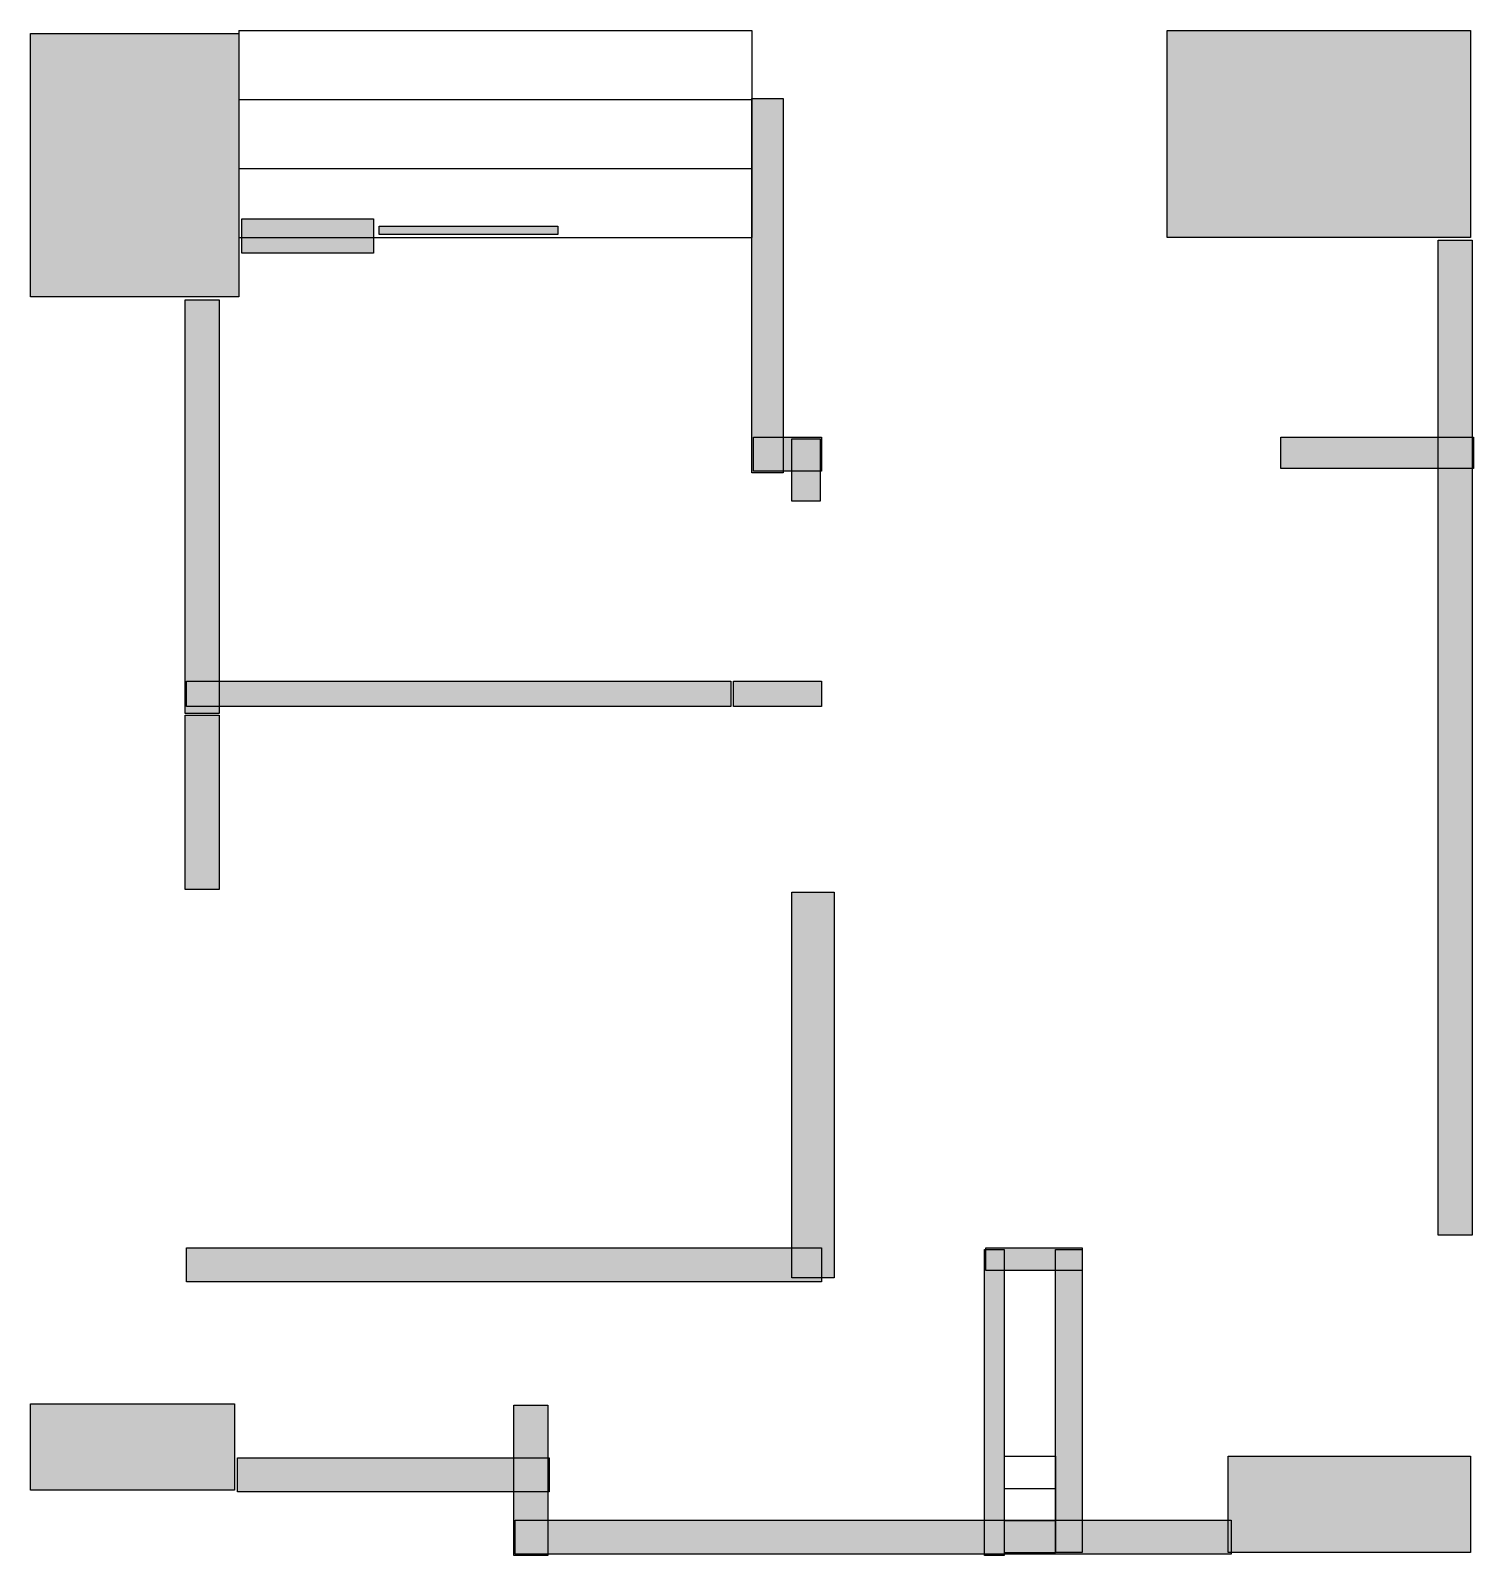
# Model space of a CAD drawing. Header units: centimetres. Extents: x 16 to 912, y 9 to 956.
import ezdxf

# ---------------------------------------------------------------- set-up
doc = ezdxf.new("R2010")
doc.units = ezdxf.units.CM
doc.layers.add('WALL', color=7, linetype='Continuous')
doc.layers.add('WINDOW', color=5, linetype='Continuous')

msp = doc.modelspace()

# ---------------------------------------------------------------- hatches: boundary and pattern name
at = {"layer": 'WALL'}
h = msp.add_hatch(color=256, dxfattribs=at)
h.dxf.hatch_style = 1
h.paths.add_polyline_path([(15.84, 953.92), (145.2, 953.92), (145.2, 790.24), (15.84, 790.24)])
h = msp.add_hatch(color=256, dxfattribs=at)
h.dxf.hatch_style = 1
h.paths.add_polyline_path([(721.6, 955.68), (909.92, 955.68), (909.92, 827.2), (721.6, 827.2)])
h = msp.add_hatch(color=256, dxfattribs=at)
h.dxf.hatch_style = 1
h.paths.add_polyline_path([(463.76, 913.44), (483.12, 913.44), (483.12, 681.12), (463.76, 681.12)])
h = msp.add_hatch(color=256, dxfattribs=at)
h.dxf.hatch_style = 1
h.paths.add_polyline_path([(146.96, 838.64), (228.8, 838.64), (228.8, 817.52), (146.96, 817.52)])
h = msp.add_hatch(color=256, dxfattribs=at)
h.dxf.hatch_style = 1
h.paths.add_polyline_path([(232.32, 834.24), (343.2, 834.24), (343.2, 828.96), (232.32, 828.96)])
h = msp.add_hatch(color=256, dxfattribs=at)
h.dxf.hatch_style = 1
h.paths.add_polyline_path([(889.68, 825.44), (910.8, 825.44), (910.8, 207.68), (889.68, 207.68)])
h = msp.add_hatch(color=256, dxfattribs=at)
h.dxf.hatch_style = 1
h.paths.add_polyline_path([(111.76, 788.48), (132.88, 788.48), (132.88, 531.52), (111.76, 531.52)])
h = msp.add_hatch(color=256, dxfattribs=at)
h.dxf.hatch_style = 1
h.paths.add_polyline_path([(464.64, 703.12), (506.88, 703.12), (506.88, 682), (464.64, 682)])
h = msp.add_hatch(color=256, dxfattribs=at)
h.dxf.hatch_style = 1
h.paths.add_polyline_path([(488.4, 702.24), (506, 702.24), (506, 663.52), (488.4, 663.52)])
h = msp.add_hatch(color=256, dxfattribs=at)
h.dxf.hatch_style = 1
h.paths.add_polyline_path([(792, 703.12), (911.68, 703.12), (911.68, 683.76), (792, 683.76)])
h = msp.add_hatch(color=256, dxfattribs=at)
h.dxf.hatch_style = 1
h.paths.add_polyline_path([(112.64, 551.76), (450.56, 551.76), (450.56, 535.92), (112.64, 535.92)])
h = msp.add_hatch(color=256, dxfattribs=at)
h.dxf.hatch_style = 1
h.paths.add_polyline_path([(452.32, 551.76), (506.88, 551.76), (506.88, 535.92), (452.32, 535.92)])
h = msp.add_hatch(color=256, dxfattribs=at)
h.dxf.hatch_style = 1
h.paths.add_polyline_path([(111.76, 530.64), (132.88, 530.64), (132.88, 422.4), (111.76, 422.4)])
h = msp.add_hatch(color=256, dxfattribs=at)
h.dxf.hatch_style = 1
h.paths.add_polyline_path([(488.4, 420.64), (514.8, 420.64), (514.8, 181.28), (488.4, 181.28)])
h = msp.add_hatch(color=256, dxfattribs=at)
h.dxf.hatch_style = 1
h.paths.add_polyline_path([(112.64, 199.76), (506.88, 199.76), (506.88, 178.64), (112.64, 178.64)])
h = msp.add_hatch(color=256, dxfattribs=at)
h.dxf.hatch_style = 1
h.paths.add_polyline_path([(608.08, 198.88), (620.4, 198.88), (620.4, 8.8), (608.08, 8.8)])
h = msp.add_hatch(color=256, dxfattribs=at)
h.dxf.hatch_style = 1
h.paths.add_polyline_path([(608.96, 199.76), (668.8, 199.76), (668.8, 185.68), (608.96, 185.68)])
h = msp.add_hatch(color=256, dxfattribs=at)
h.dxf.hatch_style = 1
h.paths.add_polyline_path([(652.08, 198.88), (668.8, 198.88), (668.8, 10.56), (652.08, 10.56)])
h = msp.add_hatch(color=256, dxfattribs=at)
h.dxf.hatch_style = 1
h.paths.add_polyline_path([(15.84, 102.96), (142.56, 102.96), (142.56, 49.28), (15.84, 49.28)])
h = msp.add_hatch(color=256, dxfattribs=at)
h.dxf.hatch_style = 1
h.paths.add_polyline_path([(315.92, 102.08), (337.04, 102.08), (337.04, 8.8), (315.92, 8.8)])
h = msp.add_hatch(color=256, dxfattribs=at)
h.dxf.hatch_style = 1
h.paths.add_polyline_path([(144.32, 69.52), (337.92, 69.52), (337.92, 48.4), (144.32, 48.4)])
h = msp.add_hatch(color=256, dxfattribs=at)
h.dxf.hatch_style = 1
h.paths.add_polyline_path([(759.44, 70.4), (909.92, 70.4), (909.92, 10.56), (759.44, 10.56)])
h = msp.add_hatch(color=256, dxfattribs=at)
h.dxf.hatch_style = 1
h.paths.add_polyline_path([(316.8, 30.8), (761.2, 30.8), (761.2, 9.68), (316.8, 9.68)])

# ---------------------------------------------------------------- linework, layer by layer
for points in [[(15.84, 953.92), (145.2, 953.92), (145.2, 790.24), (15.84, 790.24)], [(721.6, 955.68), (909.92, 955.68), (909.92, 827.2), (721.6, 827.2)], [(463.76, 913.44), (483.12, 913.44), (483.12, 681.12), (463.76, 681.12)], [(146.96, 838.64), (228.8, 838.64), (228.8, 817.52), (146.96, 817.52)], [(232.32, 834.24), (343.2, 834.24), (343.2, 828.96), (232.32, 828.96)], [(889.68, 825.44), (910.8, 825.44), (910.8, 207.68), (889.68, 207.68)], [(111.76, 788.48), (132.88, 788.48), (132.88, 531.52), (111.76, 531.52)], [(464.64, 703.12), (506.88, 703.12), (506.88, 682), (464.64, 682)], [(488.4, 702.24), (506, 702.24), (506, 663.52), (488.4, 663.52)], [(792, 703.12), (911.68, 703.12), (911.68, 683.76), (792, 683.76)], [(112.64, 551.76), (450.56, 551.76), (450.56, 535.92), (112.64, 535.92)], [(452.32, 551.76), (506.88, 551.76), (506.88, 535.92), (452.32, 535.92)], [(111.76, 530.64), (132.88, 530.64), (132.88, 422.4), (111.76, 422.4)], [(488.4, 420.64), (514.8, 420.64), (514.8, 181.28), (488.4, 181.28)], [(112.64, 199.76), (506.88, 199.76), (506.88, 178.64), (112.64, 178.64)], [(608.08, 198.88), (620.4, 198.88), (620.4, 8.8), (608.08, 8.8)], [(608.96, 199.76), (668.8, 199.76), (668.8, 185.68), (608.96, 185.68)], [(652.08, 198.88), (668.8, 198.88), (668.8, 10.56), (652.08, 10.56)], [(15.84, 102.96), (142.56, 102.96), (142.56, 49.28), (15.84, 49.28)], [(315.92, 102.08), (337.04, 102.08), (337.04, 8.8), (315.92, 8.8)], [(144.32, 69.52), (337.92, 69.52), (337.92, 48.4), (144.32, 48.4)], [(759.44, 70.4), (909.92, 70.4), (909.92, 10.56), (759.44, 10.56)], [(316.8, 30.8), (761.2, 30.8), (761.2, 9.68), (316.8, 9.68)]]:
    msp.add_lwpolyline(points, close=True, dxfattribs=at)
at = {"layer": 'WINDOW'}
for p, q in [((145.2, 955.68), (463.76, 955.68)), ((145.2, 955.68), (145.2, 827.2)), ((463.76, 955.68), (463.76, 827.2)), ((145.2, 912.85), (463.76, 912.85)), ((145.2, 870.03), (463.76, 870.03)), ((145.2, 827.2), (463.76, 827.2)), ((620.4, 70.4), (652.08, 70.4)), ((620.4, 70.4), (620.4, 10.56)), ((652.08, 70.4), (652.08, 10.56)), ((620.4, 50.45), (652.08, 50.45)), ((620.4, 30.51), (652.08, 30.51)), ((620.4, 10.56), (652.08, 10.56))]:
    msp.add_line(p, q, dxfattribs=at)

doc.saveas('drawing.dxf')
